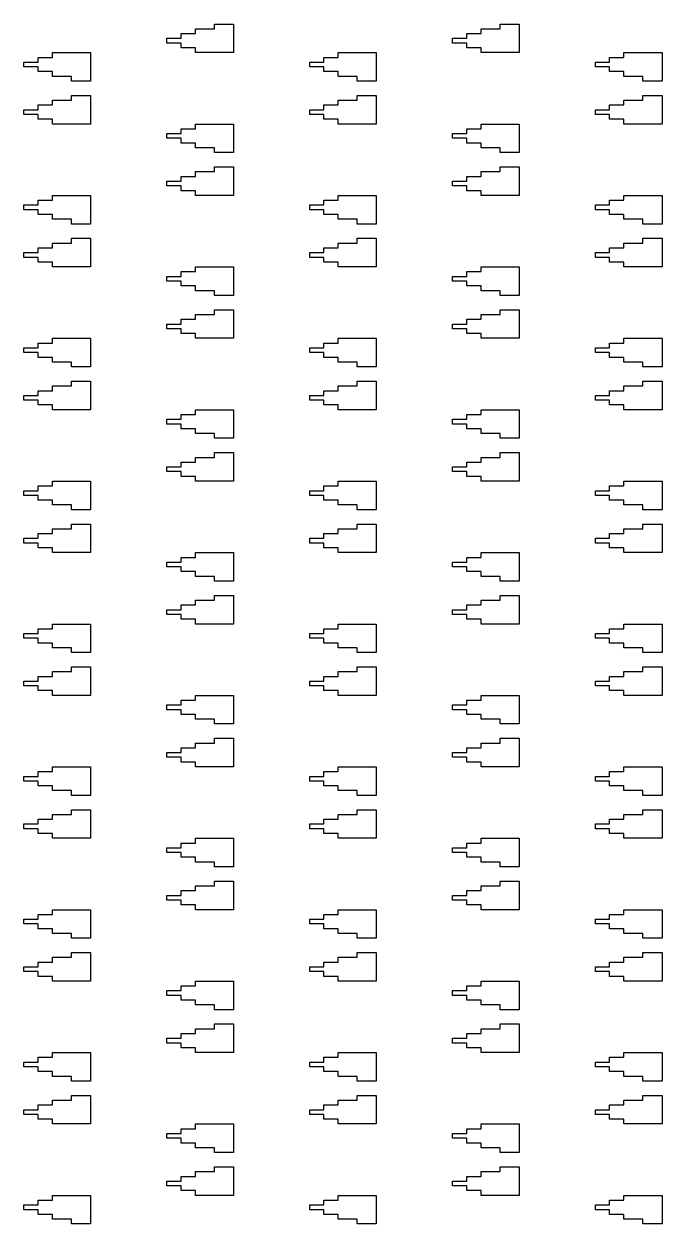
# Model space of a CAD drawing. Extents: x -38350 to 38650, y -35000 to 36000.
# Drawn here: x 1000 to 1134, y 35495 to 35747 of the extents above; entities that cross this region are included whole.
import ezdxf

# ---------------------------------------------------------------- set-up
doc = ezdxf.new("R2010")
doc.units = 0
doc.header["$MEASUREMENT"] = 0

msp = doc.modelspace()

# ---------------------------------------------------------------- linework, layer by layer
for p, q in [((1040, 35746), (1040, 35747)), ((1040, 35747), (1044, 35747)), ((1044, 35747), (1044, 35741)), ((1100, 35746), (1100, 35747)), ((1100, 35747), (1104, 35747)), ((1104, 35747), (1104, 35741)), ((1030, 35743), (1030, 35744)), ((1030, 35744), (1033, 35744)), ((1033, 35744), (1033, 35745)), ((1033, 35745), (1036, 35745)), ((1036, 35745), (1036, 35746)), ((1036, 35746), (1040, 35746)), ((1090, 35743), (1090, 35744)), ((1090, 35744), (1093, 35744)), ((1093, 35744), (1093, 35745)), ((1093, 35745), (1096, 35745)), ((1096, 35745), (1096, 35746)), ((1096, 35746), (1100, 35746)), ((1033, 35743), (1030, 35743)), ((1033, 35742), (1033, 35743)), ((1036, 35742), (1033, 35742)), ((1036, 35741), (1036, 35742)), ((1093, 35743), (1090, 35743)), ((1093, 35742), (1093, 35743)), ((1096, 35742), (1093, 35742)), ((1096, 35741), (1096, 35742)), ((1000, 35738), (1000, 35739)), ((1000, 35739), (1003, 35739)), ((1003, 35739), (1003, 35740)), ((1003, 35740), (1006, 35740)), ((1006, 35740), (1006, 35741)), ((1006, 35741), (1014, 35741)), ((1014, 35741), (1014, 35735)), ((1044, 35741), (1036, 35741)), ((1060, 35738), (1060, 35739)), ((1060, 35739), (1063, 35739)), ((1063, 35739), (1063, 35740)), ((1063, 35740), (1066, 35740)), ((1066, 35740), (1066, 35741)), ((1066, 35741), (1074, 35741)), ((1074, 35741), (1074, 35735)), ((1104, 35741), (1096, 35741)), ((1120, 35738), (1120, 35739)), ((1120, 35739), (1123, 35739)), ((1123, 35739), (1123, 35740)), ((1123, 35740), (1126, 35740)), ((1126, 35740), (1126, 35741)), ((1126, 35741), (1134, 35741)), ((1134, 35741), (1134, 35735)), ((1003, 35738), (1000, 35738)), ((1003, 35737), (1003, 35738)), ((1006, 35737), (1003, 35737)), ((1006, 35736), (1006, 35737)), ((1063, 35738), (1060, 35738)), ((1063, 35737), (1063, 35738)), ((1066, 35737), (1063, 35737)), ((1066, 35736), (1066, 35737)), ((1123, 35738), (1120, 35738)), ((1123, 35737), (1123, 35738)), ((1126, 35737), (1123, 35737)), ((1126, 35736), (1126, 35737)), ((1010, 35736), (1006, 35736)), ((1010, 35735), (1010, 35736)), ((1014, 35735), (1010, 35735)), ((1070, 35736), (1066, 35736)), ((1070, 35735), (1070, 35736)), ((1074, 35735), (1070, 35735)), ((1130, 35736), (1126, 35736)), ((1130, 35735), (1130, 35736)), ((1134, 35735), (1130, 35735)), ((1010, 35731), (1010, 35732)), ((1010, 35732), (1014, 35732)), ((1014, 35732), (1014, 35726)), ((1070, 35731), (1070, 35732)), ((1070, 35732), (1074, 35732)), ((1074, 35732), (1074, 35726)), ((1130, 35731), (1130, 35732)), ((1130, 35732), (1134, 35732)), ((1134, 35732), (1134, 35726)), ((1000, 35728), (1000, 35729)), ((1000, 35729), (1003, 35729)), ((1003, 35729), (1003, 35730)), ((1003, 35730), (1006, 35730)), ((1006, 35730), (1006, 35731)), ((1006, 35731), (1010, 35731)), ((1060, 35728), (1060, 35729)), ((1060, 35729), (1063, 35729)), ((1063, 35729), (1063, 35730)), ((1063, 35730), (1066, 35730)), ((1066, 35730), (1066, 35731)), ((1066, 35731), (1070, 35731)), ((1120, 35728), (1120, 35729)), ((1120, 35729), (1123, 35729)), ((1123, 35729), (1123, 35730)), ((1123, 35730), (1126, 35730)), ((1126, 35730), (1126, 35731)), ((1126, 35731), (1130, 35731)), ((1003, 35728), (1000, 35728)), ((1003, 35727), (1003, 35728)), ((1006, 35727), (1003, 35727)), ((1006, 35726), (1006, 35727)), ((1063, 35728), (1060, 35728)), ((1063, 35727), (1063, 35728)), ((1066, 35727), (1063, 35727)), ((1066, 35726), (1066, 35727)), ((1123, 35728), (1120, 35728)), ((1123, 35727), (1123, 35728)), ((1126, 35727), (1123, 35727)), ((1126, 35726), (1126, 35727)), ((1014, 35726), (1006, 35726)), ((1030, 35723), (1030, 35724)), ((1030, 35724), (1033, 35724)), ((1033, 35724), (1033, 35725)), ((1033, 35725), (1036, 35725)), ((1036, 35725), (1036, 35726)), ((1036, 35726), (1044, 35726)), ((1044, 35726), (1044, 35720)), ((1074, 35726), (1066, 35726)), ((1090, 35723), (1090, 35724)), ((1090, 35724), (1093, 35724)), ((1093, 35724), (1093, 35725)), ((1093, 35725), (1096, 35725)), ((1096, 35725), (1096, 35726)), ((1096, 35726), (1104, 35726)), ((1104, 35726), (1104, 35720)), ((1134, 35726), (1126, 35726)), ((1033, 35723), (1030, 35723)), ((1033, 35722), (1033, 35723)), ((1036, 35722), (1033, 35722)), ((1036, 35721), (1036, 35722)), ((1040, 35721), (1036, 35721)), ((1040, 35720), (1040, 35721)), ((1093, 35723), (1090, 35723)), ((1093, 35722), (1093, 35723)), ((1096, 35722), (1093, 35722)), ((1096, 35721), (1096, 35722)), ((1100, 35721), (1096, 35721)), ((1100, 35720), (1100, 35721)), ((1044, 35720), (1040, 35720)), ((1104, 35720), (1100, 35720)), ((1036, 35715), (1036, 35716)), ((1036, 35716), (1040, 35716)), ((1040, 35716), (1040, 35717)), ((1040, 35717), (1044, 35717)), ((1044, 35717), (1044, 35711)), ((1096, 35715), (1096, 35716)), ((1096, 35716), (1100, 35716)), ((1100, 35716), (1100, 35717)), ((1100, 35717), (1104, 35717)), ((1104, 35717), (1104, 35711)), ((1030, 35713), (1030, 35714)), ((1030, 35714), (1033, 35714)), ((1033, 35714), (1033, 35715)), ((1033, 35715), (1036, 35715)), ((1090, 35713), (1090, 35714)), ((1090, 35714), (1093, 35714)), ((1093, 35714), (1093, 35715)), ((1093, 35715), (1096, 35715)), ((1006, 35710), (1006, 35711)), ((1006, 35711), (1014, 35711)), ((1014, 35711), (1014, 35705)), ((1033, 35713), (1030, 35713)), ((1033, 35712), (1033, 35713)), ((1036, 35712), (1033, 35712)), ((1036, 35711), (1036, 35712)), ((1044, 35711), (1036, 35711)), ((1066, 35710), (1066, 35711)), ((1066, 35711), (1074, 35711)), ((1074, 35711), (1074, 35705)), ((1093, 35713), (1090, 35713)), ((1093, 35712), (1093, 35713)), ((1096, 35712), (1093, 35712)), ((1096, 35711), (1096, 35712)), ((1104, 35711), (1096, 35711)), ((1126, 35710), (1126, 35711)), ((1126, 35711), (1134, 35711)), ((1134, 35711), (1134, 35705)), ((1000, 35708), (1000, 35709)), ((1000, 35709), (1003, 35709)), ((1003, 35709), (1003, 35710)), ((1003, 35710), (1006, 35710)), ((1060, 35708), (1060, 35709)), ((1060, 35709), (1063, 35709)), ((1063, 35709), (1063, 35710)), ((1063, 35710), (1066, 35710)), ((1120, 35708), (1120, 35709)), ((1120, 35709), (1123, 35709)), ((1123, 35709), (1123, 35710)), ((1123, 35710), (1126, 35710)), ((1003, 35708), (1000, 35708)), ((1003, 35707), (1003, 35708)), ((1006, 35707), (1003, 35707)), ((1006, 35706), (1006, 35707)), ((1010, 35706), (1006, 35706)), ((1010, 35705), (1010, 35706)), ((1063, 35708), (1060, 35708)), ((1063, 35707), (1063, 35708)), ((1066, 35707), (1063, 35707)), ((1066, 35706), (1066, 35707)), ((1070, 35706), (1066, 35706)), ((1070, 35705), (1070, 35706)), ((1123, 35708), (1120, 35708)), ((1123, 35707), (1123, 35708)), ((1126, 35707), (1123, 35707)), ((1126, 35706), (1126, 35707)), ((1130, 35706), (1126, 35706)), ((1130, 35705), (1130, 35706)), ((1014, 35705), (1010, 35705)), ((1074, 35705), (1070, 35705)), ((1134, 35705), (1130, 35705)), ((1006, 35700), (1006, 35701)), ((1006, 35701), (1010, 35701)), ((1010, 35701), (1010, 35702)), ((1010, 35702), (1014, 35702)), ((1014, 35702), (1014, 35696)), ((1066, 35700), (1066, 35701)), ((1066, 35701), (1070, 35701)), ((1070, 35701), (1070, 35702)), ((1070, 35702), (1074, 35702)), ((1074, 35702), (1074, 35696)), ((1126, 35700), (1126, 35701)), ((1126, 35701), (1130, 35701)), ((1130, 35701), (1130, 35702)), ((1130, 35702), (1134, 35702)), ((1134, 35702), (1134, 35696)), ((1000, 35698), (1000, 35699)), ((1000, 35699), (1003, 35699)), ((1003, 35699), (1003, 35700)), ((1003, 35700), (1006, 35700)), ((1060, 35698), (1060, 35699)), ((1060, 35699), (1063, 35699)), ((1063, 35699), (1063, 35700)), ((1063, 35700), (1066, 35700)), ((1120, 35698), (1120, 35699)), ((1120, 35699), (1123, 35699)), ((1123, 35699), (1123, 35700)), ((1123, 35700), (1126, 35700)), ((1003, 35698), (1000, 35698)), ((1003, 35697), (1003, 35698)), ((1006, 35697), (1003, 35697)), ((1006, 35696), (1006, 35697)), ((1014, 35696), (1006, 35696)), ((1036, 35695), (1036, 35696)), ((1036, 35696), (1044, 35696)), ((1044, 35696), (1044, 35690)), ((1063, 35698), (1060, 35698)), ((1063, 35697), (1063, 35698)), ((1066, 35697), (1063, 35697)), ((1066, 35696), (1066, 35697)), ((1074, 35696), (1066, 35696)), ((1096, 35695), (1096, 35696)), ((1096, 35696), (1104, 35696)), ((1104, 35696), (1104, 35690)), ((1123, 35698), (1120, 35698)), ((1123, 35697), (1123, 35698)), ((1126, 35697), (1123, 35697)), ((1126, 35696), (1126, 35697)), ((1134, 35696), (1126, 35696)), ((1030, 35693), (1030, 35694)), ((1030, 35694), (1033, 35694)), ((1033, 35694), (1033, 35695)), ((1033, 35695), (1036, 35695)), ((1090, 35693), (1090, 35694)), ((1090, 35694), (1093, 35694)), ((1093, 35694), (1093, 35695)), ((1093, 35695), (1096, 35695)), ((1033, 35693), (1030, 35693)), ((1033, 35692), (1033, 35693)), ((1036, 35692), (1033, 35692)), ((1036, 35691), (1036, 35692)), ((1040, 35691), (1036, 35691)), ((1040, 35690), (1040, 35691)), ((1093, 35693), (1090, 35693)), ((1093, 35692), (1093, 35693)), ((1096, 35692), (1093, 35692)), ((1096, 35691), (1096, 35692)), ((1100, 35691), (1096, 35691)), ((1100, 35690), (1100, 35691)), ((1044, 35690), (1040, 35690)), ((1104, 35690), (1100, 35690)), ((1036, 35685), (1036, 35686)), ((1036, 35686), (1040, 35686)), ((1040, 35686), (1040, 35687)), ((1040, 35687), (1044, 35687)), ((1044, 35687), (1044, 35681)), ((1096, 35685), (1096, 35686)), ((1096, 35686), (1100, 35686)), ((1100, 35686), (1100, 35687)), ((1100, 35687), (1104, 35687)), ((1104, 35687), (1104, 35681)), ((1030, 35683), (1030, 35684)), ((1030, 35684), (1033, 35684)), ((1033, 35684), (1033, 35685)), ((1033, 35685), (1036, 35685)), ((1090, 35683), (1090, 35684)), ((1090, 35684), (1093, 35684)), ((1093, 35684), (1093, 35685)), ((1093, 35685), (1096, 35685)), ((1006, 35680), (1006, 35681)), ((1006, 35681), (1014, 35681)), ((1014, 35681), (1014, 35675)), ((1033, 35683), (1030, 35683)), ((1033, 35682), (1033, 35683)), ((1036, 35682), (1033, 35682)), ((1036, 35681), (1036, 35682)), ((1044, 35681), (1036, 35681)), ((1066, 35680), (1066, 35681)), ((1066, 35681), (1074, 35681)), ((1074, 35681), (1074, 35675)), ((1093, 35683), (1090, 35683)), ((1093, 35682), (1093, 35683)), ((1096, 35682), (1093, 35682)), ((1096, 35681), (1096, 35682)), ((1104, 35681), (1096, 35681)), ((1126, 35680), (1126, 35681)), ((1126, 35681), (1134, 35681)), ((1134, 35681), (1134, 35675)), ((1000, 35678), (1000, 35679)), ((1000, 35679), (1003, 35679)), ((1003, 35679), (1003, 35680)), ((1003, 35680), (1006, 35680)), ((1060, 35678), (1060, 35679)), ((1060, 35679), (1063, 35679)), ((1063, 35679), (1063, 35680)), ((1063, 35680), (1066, 35680)), ((1120, 35678), (1120, 35679)), ((1120, 35679), (1123, 35679)), ((1123, 35679), (1123, 35680)), ((1123, 35680), (1126, 35680)), ((1003, 35678), (1000, 35678)), ((1003, 35677), (1003, 35678)), ((1006, 35677), (1003, 35677)), ((1006, 35676), (1006, 35677)), ((1010, 35676), (1006, 35676)), ((1010, 35675), (1010, 35676)), ((1063, 35678), (1060, 35678)), ((1063, 35677), (1063, 35678)), ((1066, 35677), (1063, 35677)), ((1066, 35676), (1066, 35677)), ((1070, 35676), (1066, 35676)), ((1070, 35675), (1070, 35676)), ((1123, 35678), (1120, 35678)), ((1123, 35677), (1123, 35678)), ((1126, 35677), (1123, 35677)), ((1126, 35676), (1126, 35677)), ((1130, 35676), (1126, 35676)), ((1130, 35675), (1130, 35676)), ((1014, 35675), (1010, 35675)), ((1074, 35675), (1070, 35675)), ((1134, 35675), (1130, 35675)), ((1006, 35670), (1006, 35671)), ((1006, 35671), (1010, 35671)), ((1010, 35671), (1010, 35672)), ((1010, 35672), (1014, 35672)), ((1014, 35672), (1014, 35666)), ((1066, 35670), (1066, 35671)), ((1066, 35671), (1070, 35671)), ((1070, 35671), (1070, 35672)), ((1070, 35672), (1074, 35672)), ((1074, 35672), (1074, 35666)), ((1126, 35670), (1126, 35671)), ((1126, 35671), (1130, 35671)), ((1130, 35671), (1130, 35672)), ((1130, 35672), (1134, 35672)), ((1134, 35672), (1134, 35666)), ((1000, 35668), (1000, 35669)), ((1000, 35669), (1003, 35669)), ((1003, 35669), (1003, 35670)), ((1003, 35670), (1006, 35670)), ((1060, 35668), (1060, 35669)), ((1060, 35669), (1063, 35669)), ((1063, 35669), (1063, 35670)), ((1063, 35670), (1066, 35670)), ((1120, 35668), (1120, 35669)), ((1120, 35669), (1123, 35669)), ((1123, 35669), (1123, 35670)), ((1123, 35670), (1126, 35670)), ((1003, 35668), (1000, 35668)), ((1003, 35667), (1003, 35668)), ((1006, 35667), (1003, 35667)), ((1006, 35666), (1006, 35667)), ((1014, 35666), (1006, 35666)), ((1036, 35665), (1036, 35666)), ((1036, 35666), (1044, 35666)), ((1044, 35666), (1044, 35660)), ((1063, 35668), (1060, 35668)), ((1063, 35667), (1063, 35668)), ((1066, 35667), (1063, 35667)), ((1066, 35666), (1066, 35667)), ((1074, 35666), (1066, 35666)), ((1096, 35665), (1096, 35666)), ((1096, 35666), (1104, 35666)), ((1104, 35666), (1104, 35660)), ((1123, 35668), (1120, 35668)), ((1123, 35667), (1123, 35668)), ((1126, 35667), (1123, 35667)), ((1126, 35666), (1126, 35667)), ((1134, 35666), (1126, 35666)), ((1030, 35663), (1030, 35664)), ((1030, 35664), (1033, 35664)), ((1033, 35664), (1033, 35665)), ((1033, 35665), (1036, 35665)), ((1090, 35663), (1090, 35664)), ((1090, 35664), (1093, 35664)), ((1093, 35664), (1093, 35665)), ((1093, 35665), (1096, 35665)), ((1033, 35663), (1030, 35663)), ((1033, 35662), (1033, 35663)), ((1036, 35662), (1033, 35662)), ((1036, 35661), (1036, 35662)), ((1040, 35661), (1036, 35661)), ((1040, 35660), (1040, 35661)), ((1093, 35663), (1090, 35663)), ((1093, 35662), (1093, 35663)), ((1096, 35662), (1093, 35662)), ((1096, 35661), (1096, 35662)), ((1100, 35661), (1096, 35661)), ((1100, 35660), (1100, 35661)), ((1044, 35660), (1040, 35660)), ((1104, 35660), (1100, 35660)), ((1036, 35655), (1036, 35656)), ((1036, 35656), (1040, 35656)), ((1040, 35656), (1040, 35657)), ((1040, 35657), (1044, 35657)), ((1044, 35657), (1044, 35651)), ((1096, 35655), (1096, 35656)), ((1096, 35656), (1100, 35656)), ((1100, 35656), (1100, 35657)), ((1100, 35657), (1104, 35657)), ((1104, 35657), (1104, 35651)), ((1030, 35653), (1030, 35654)), ((1030, 35654), (1033, 35654)), ((1033, 35653), (1030, 35653)), ((1033, 35654), (1033, 35655)), ((1033, 35655), (1036, 35655)), ((1033, 35652), (1033, 35653)), ((1090, 35653), (1090, 35654)), ((1090, 35654), (1093, 35654)), ((1093, 35653), (1090, 35653)), ((1093, 35654), (1093, 35655)), ((1093, 35655), (1096, 35655)), ((1093, 35652), (1093, 35653)), ((1006, 35650), (1006, 35651)), ((1006, 35651), (1014, 35651)), ((1014, 35651), (1014, 35645)), ((1036, 35652), (1033, 35652)), ((1036, 35651), (1036, 35652)), ((1044, 35651), (1036, 35651)), ((1066, 35650), (1066, 35651)), ((1066, 35651), (1074, 35651)), ((1074, 35651), (1074, 35645)), ((1096, 35652), (1093, 35652)), ((1096, 35651), (1096, 35652)), ((1104, 35651), (1096, 35651)), ((1126, 35650), (1126, 35651)), ((1126, 35651), (1134, 35651)), ((1134, 35651), (1134, 35645)), ((1000, 35648), (1000, 35649)), ((1000, 35649), (1003, 35649)), ((1003, 35648), (1000, 35648)), ((1003, 35649), (1003, 35650)), ((1003, 35650), (1006, 35650)), ((1003, 35647), (1003, 35648)), ((1060, 35648), (1060, 35649)), ((1060, 35649), (1063, 35649)), ((1063, 35648), (1060, 35648)), ((1063, 35649), (1063, 35650)), ((1063, 35650), (1066, 35650)), ((1063, 35647), (1063, 35648)), ((1120, 35648), (1120, 35649)), ((1120, 35649), (1123, 35649)), ((1123, 35648), (1120, 35648)), ((1123, 35649), (1123, 35650)), ((1123, 35650), (1126, 35650)), ((1123, 35647), (1123, 35648)), ((1006, 35647), (1003, 35647)), ((1006, 35646), (1006, 35647)), ((1010, 35646), (1006, 35646)), ((1010, 35645), (1010, 35646)), ((1066, 35647), (1063, 35647)), ((1066, 35646), (1066, 35647)), ((1070, 35646), (1066, 35646)), ((1070, 35645), (1070, 35646)), ((1126, 35647), (1123, 35647)), ((1126, 35646), (1126, 35647)), ((1130, 35646), (1126, 35646)), ((1130, 35645), (1130, 35646)), ((1014, 35645), (1010, 35645)), ((1074, 35645), (1070, 35645)), ((1134, 35645), (1130, 35645)), ((1006, 35640), (1006, 35641)), ((1006, 35641), (1010, 35641)), ((1010, 35641), (1010, 35642)), ((1010, 35642), (1014, 35642)), ((1014, 35642), (1014, 35636)), ((1066, 35640), (1066, 35641)), ((1066, 35641), (1070, 35641)), ((1070, 35641), (1070, 35642)), ((1070, 35642), (1074, 35642)), ((1074, 35642), (1074, 35636)), ((1126, 35640), (1126, 35641)), ((1126, 35641), (1130, 35641)), ((1130, 35641), (1130, 35642)), ((1130, 35642), (1134, 35642)), ((1134, 35642), (1134, 35636)), ((1000, 35638), (1000, 35639)), ((1000, 35639), (1003, 35639)), ((1003, 35638), (1000, 35638)), ((1003, 35639), (1003, 35640)), ((1003, 35640), (1006, 35640)), ((1003, 35637), (1003, 35638)), ((1060, 35638), (1060, 35639)), ((1060, 35639), (1063, 35639)), ((1063, 35638), (1060, 35638)), ((1063, 35639), (1063, 35640)), ((1063, 35640), (1066, 35640)), ((1063, 35637), (1063, 35638)), ((1120, 35638), (1120, 35639)), ((1120, 35639), (1123, 35639)), ((1123, 35638), (1120, 35638)), ((1123, 35639), (1123, 35640)), ((1123, 35640), (1126, 35640)), ((1123, 35637), (1123, 35638)), ((1006, 35637), (1003, 35637)), ((1006, 35636), (1006, 35637)), ((1014, 35636), (1006, 35636)), ((1036, 35635), (1036, 35636)), ((1036, 35636), (1044, 35636)), ((1044, 35636), (1044, 35630)), ((1066, 35637), (1063, 35637)), ((1066, 35636), (1066, 35637)), ((1074, 35636), (1066, 35636)), ((1096, 35635), (1096, 35636)), ((1096, 35636), (1104, 35636)), ((1104, 35636), (1104, 35630)), ((1126, 35637), (1123, 35637)), ((1126, 35636), (1126, 35637)), ((1134, 35636), (1126, 35636)), ((1030, 35633), (1030, 35634)), ((1030, 35634), (1033, 35634)), ((1033, 35633), (1030, 35633)), ((1033, 35634), (1033, 35635)), ((1033, 35635), (1036, 35635)), ((1033, 35632), (1033, 35633)), ((1090, 35633), (1090, 35634)), ((1090, 35634), (1093, 35634)), ((1093, 35633), (1090, 35633)), ((1093, 35634), (1093, 35635)), ((1093, 35635), (1096, 35635)), ((1093, 35632), (1093, 35633)), ((1036, 35632), (1033, 35632)), ((1036, 35631), (1036, 35632)), ((1040, 35631), (1036, 35631)), ((1040, 35630), (1040, 35631)), ((1096, 35632), (1093, 35632)), ((1096, 35631), (1096, 35632)), ((1100, 35631), (1096, 35631)), ((1100, 35630), (1100, 35631)), ((1044, 35630), (1040, 35630)), ((1104, 35630), (1100, 35630)), ((1036, 35625), (1036, 35626)), ((1036, 35626), (1040, 35626)), ((1040, 35626), (1040, 35627)), ((1040, 35627), (1044, 35627)), ((1044, 35627), (1044, 35621)), ((1096, 35625), (1096, 35626)), ((1096, 35626), (1100, 35626)), ((1100, 35626), (1100, 35627)), ((1100, 35627), (1104, 35627)), ((1104, 35627), (1104, 35621)), ((1030, 35623), (1030, 35624)), ((1030, 35624), (1033, 35624)), ((1033, 35623), (1030, 35623)), ((1033, 35624), (1033, 35625)), ((1033, 35625), (1036, 35625)), ((1033, 35622), (1033, 35623)), ((1090, 35623), (1090, 35624)), ((1090, 35624), (1093, 35624)), ((1093, 35623), (1090, 35623)), ((1093, 35624), (1093, 35625)), ((1093, 35625), (1096, 35625)), ((1093, 35622), (1093, 35623)), ((1006, 35620), (1006, 35621)), ((1006, 35621), (1014, 35621)), ((1014, 35621), (1014, 35615)), ((1036, 35622), (1033, 35622)), ((1036, 35621), (1036, 35622)), ((1044, 35621), (1036, 35621)), ((1066, 35620), (1066, 35621)), ((1066, 35621), (1074, 35621)), ((1074, 35621), (1074, 35615)), ((1096, 35622), (1093, 35622)), ((1096, 35621), (1096, 35622)), ((1104, 35621), (1096, 35621)), ((1126, 35620), (1126, 35621)), ((1126, 35621), (1134, 35621)), ((1134, 35621), (1134, 35615)), ((1000, 35618), (1000, 35619)), ((1000, 35619), (1003, 35619)), ((1003, 35618), (1000, 35618)), ((1003, 35619), (1003, 35620)), ((1003, 35620), (1006, 35620)), ((1003, 35617), (1003, 35618)), ((1060, 35618), (1060, 35619)), ((1060, 35619), (1063, 35619)), ((1063, 35618), (1060, 35618)), ((1063, 35619), (1063, 35620)), ((1063, 35620), (1066, 35620)), ((1063, 35617), (1063, 35618)), ((1120, 35618), (1120, 35619)), ((1120, 35619), (1123, 35619)), ((1123, 35618), (1120, 35618)), ((1123, 35619), (1123, 35620)), ((1123, 35620), (1126, 35620)), ((1123, 35617), (1123, 35618)), ((1006, 35617), (1003, 35617)), ((1006, 35616), (1006, 35617)), ((1010, 35616), (1006, 35616)), ((1010, 35615), (1010, 35616)), ((1066, 35617), (1063, 35617)), ((1066, 35616), (1066, 35617)), ((1070, 35616), (1066, 35616)), ((1070, 35615), (1070, 35616)), ((1126, 35617), (1123, 35617)), ((1126, 35616), (1126, 35617)), ((1130, 35616), (1126, 35616)), ((1130, 35615), (1130, 35616)), ((1014, 35615), (1010, 35615)), ((1074, 35615), (1070, 35615)), ((1134, 35615), (1130, 35615)), ((1006, 35610), (1006, 35611)), ((1006, 35611), (1010, 35611)), ((1010, 35611), (1010, 35612)), ((1010, 35612), (1014, 35612)), ((1014, 35612), (1014, 35606)), ((1066, 35610), (1066, 35611)), ((1066, 35611), (1070, 35611)), ((1070, 35611), (1070, 35612)), ((1070, 35612), (1074, 35612)), ((1074, 35612), (1074, 35606)), ((1126, 35610), (1126, 35611)), ((1126, 35611), (1130, 35611)), ((1130, 35611), (1130, 35612)), ((1130, 35612), (1134, 35612)), ((1134, 35612), (1134, 35606)), ((1000, 35608), (1000, 35609)), ((1000, 35609), (1003, 35609)), ((1003, 35608), (1000, 35608)), ((1003, 35609), (1003, 35610)), ((1003, 35610), (1006, 35610)), ((1003, 35607), (1003, 35608)), ((1060, 35608), (1060, 35609)), ((1060, 35609), (1063, 35609)), ((1063, 35608), (1060, 35608)), ((1063, 35609), (1063, 35610)), ((1063, 35610), (1066, 35610)), ((1063, 35607), (1063, 35608)), ((1120, 35608), (1120, 35609)), ((1120, 35609), (1123, 35609)), ((1123, 35608), (1120, 35608)), ((1123, 35609), (1123, 35610)), ((1123, 35610), (1126, 35610)), ((1123, 35607), (1123, 35608)), ((1006, 35607), (1003, 35607)), ((1006, 35606), (1006, 35607)), ((1014, 35606), (1006, 35606)), ((1036, 35605), (1036, 35606)), ((1036, 35606), (1044, 35606)), ((1044, 35606), (1044, 35600)), ((1066, 35607), (1063, 35607)), ((1066, 35606), (1066, 35607)), ((1074, 35606), (1066, 35606)), ((1096, 35605), (1096, 35606)), ((1096, 35606), (1104, 35606)), ((1104, 35606), (1104, 35600)), ((1126, 35607), (1123, 35607)), ((1126, 35606), (1126, 35607)), ((1134, 35606), (1126, 35606)), ((1030, 35603), (1030, 35604)), ((1030, 35604), (1033, 35604)), ((1033, 35603), (1030, 35603)), ((1033, 35604), (1033, 35605)), ((1033, 35605), (1036, 35605)), ((1033, 35602), (1033, 35603)), ((1090, 35603), (1090, 35604)), ((1090, 35604), (1093, 35604)), ((1093, 35603), (1090, 35603)), ((1093, 35604), (1093, 35605)), ((1093, 35605), (1096, 35605)), ((1093, 35602), (1093, 35603)), ((1036, 35602), (1033, 35602)), ((1036, 35601), (1036, 35602)), ((1040, 35601), (1036, 35601)), ((1040, 35600), (1040, 35601)), ((1096, 35602), (1093, 35602)), ((1096, 35601), (1096, 35602)), ((1100, 35601), (1096, 35601)), ((1100, 35600), (1100, 35601)), ((1044, 35600), (1040, 35600)), ((1104, 35600), (1100, 35600)), ((1033, 35594), (1033, 35595)), ((1033, 35595), (1036, 35595)), ((1036, 35595), (1036, 35596)), ((1036, 35596), (1040, 35596)), ((1040, 35596), (1040, 35597)), ((1040, 35597), (1044, 35597)), ((1044, 35597), (1044, 35591)), ((1093, 35594), (1093, 35595)), ((1093, 35595), (1096, 35595)), ((1096, 35595), (1096, 35596)), ((1096, 35596), (1100, 35596)), ((1100, 35596), (1100, 35597)), ((1100, 35597), (1104, 35597)), ((1104, 35597), (1104, 35591)), ((1030, 35593), (1030, 35594)), ((1030, 35594), (1033, 35594)), ((1033, 35593), (1030, 35593)), ((1033, 35592), (1033, 35593)), ((1090, 35593), (1090, 35594)), ((1090, 35594), (1093, 35594)), ((1093, 35593), (1090, 35593)), ((1093, 35592), (1093, 35593)), ((1003, 35589), (1003, 35590)), ((1003, 35590), (1006, 35590)), ((1006, 35590), (1006, 35591)), ((1006, 35591), (1014, 35591)), ((1014, 35591), (1014, 35585)), ((1036, 35592), (1033, 35592)), ((1036, 35591), (1036, 35592)), ((1044, 35591), (1036, 35591)), ((1063, 35589), (1063, 35590)), ((1063, 35590), (1066, 35590)), ((1066, 35590), (1066, 35591)), ((1066, 35591), (1074, 35591)), ((1074, 35591), (1074, 35585)), ((1096, 35592), (1093, 35592)), ((1096, 35591), (1096, 35592)), ((1104, 35591), (1096, 35591)), ((1123, 35589), (1123, 35590)), ((1123, 35590), (1126, 35590)), ((1126, 35590), (1126, 35591)), ((1126, 35591), (1134, 35591)), ((1134, 35591), (1134, 35585)), ((1000, 35588), (1000, 35589)), ((1000, 35589), (1003, 35589)), ((1003, 35588), (1000, 35588)), ((1003, 35587), (1003, 35588)), ((1060, 35588), (1060, 35589)), ((1060, 35589), (1063, 35589)), ((1063, 35588), (1060, 35588)), ((1063, 35587), (1063, 35588)), ((1120, 35588), (1120, 35589)), ((1120, 35589), (1123, 35589)), ((1123, 35588), (1120, 35588)), ((1123, 35587), (1123, 35588)), ((1006, 35587), (1003, 35587)), ((1006, 35586), (1006, 35587)), ((1010, 35586), (1006, 35586)), ((1010, 35585), (1010, 35586)), ((1014, 35585), (1010, 35585)), ((1066, 35587), (1063, 35587)), ((1066, 35586), (1066, 35587)), ((1070, 35586), (1066, 35586)), ((1070, 35585), (1070, 35586)), ((1074, 35585), (1070, 35585)), ((1126, 35587), (1123, 35587)), ((1126, 35586), (1126, 35587)), ((1130, 35586), (1126, 35586)), ((1130, 35585), (1130, 35586)), ((1134, 35585), (1130, 35585)), ((1003, 35579), (1003, 35580)), ((1003, 35580), (1006, 35580)), ((1006, 35580), (1006, 35581)), ((1006, 35581), (1010, 35581)), ((1010, 35581), (1010, 35582)), ((1010, 35582), (1014, 35582)), ((1014, 35582), (1014, 35576)), ((1063, 35579), (1063, 35580)), ((1063, 35580), (1066, 35580)), ((1066, 35580), (1066, 35581)), ((1066, 35581), (1070, 35581)), ((1070, 35581), (1070, 35582)), ((1070, 35582), (1074, 35582)), ((1074, 35582), (1074, 35576)), ((1123, 35579), (1123, 35580)), ((1123, 35580), (1126, 35580)), ((1126, 35580), (1126, 35581)), ((1126, 35581), (1130, 35581)), ((1130, 35581), (1130, 35582)), ((1130, 35582), (1134, 35582)), ((1134, 35582), (1134, 35576)), ((1000, 35578), (1000, 35579)), ((1000, 35579), (1003, 35579)), ((1003, 35578), (1000, 35578)), ((1003, 35577), (1003, 35578)), ((1060, 35578), (1060, 35579)), ((1060, 35579), (1063, 35579)), ((1063, 35578), (1060, 35578)), ((1063, 35577), (1063, 35578)), ((1120, 35578), (1120, 35579)), ((1120, 35579), (1123, 35579)), ((1123, 35578), (1120, 35578)), ((1123, 35577), (1123, 35578)), ((1006, 35577), (1003, 35577)), ((1006, 35576), (1006, 35577)), ((1014, 35576), (1006, 35576)), ((1033, 35574), (1033, 35575)), ((1033, 35575), (1036, 35575)), ((1036, 35575), (1036, 35576)), ((1036, 35576), (1044, 35576)), ((1044, 35576), (1044, 35570)), ((1066, 35577), (1063, 35577)), ((1066, 35576), (1066, 35577)), ((1074, 35576), (1066, 35576)), ((1093, 35574), (1093, 35575)), ((1093, 35575), (1096, 35575)), ((1096, 35575), (1096, 35576)), ((1096, 35576), (1104, 35576)), ((1104, 35576), (1104, 35570)), ((1126, 35577), (1123, 35577)), ((1126, 35576), (1126, 35577)), ((1134, 35576), (1126, 35576)), ((1030, 35573), (1030, 35574)), ((1030, 35574), (1033, 35574)), ((1033, 35573), (1030, 35573)), ((1033, 35572), (1033, 35573)), ((1090, 35573), (1090, 35574)), ((1090, 35574), (1093, 35574)), ((1093, 35573), (1090, 35573)), ((1093, 35572), (1093, 35573)), ((1036, 35572), (1033, 35572)), ((1036, 35571), (1036, 35572)), ((1040, 35571), (1036, 35571)), ((1040, 35570), (1040, 35571)), ((1044, 35570), (1040, 35570)), ((1096, 35572), (1093, 35572)), ((1096, 35571), (1096, 35572)), ((1100, 35571), (1096, 35571)), ((1100, 35570), (1100, 35571)), ((1104, 35570), (1100, 35570)), ((1033, 35564), (1033, 35565)), ((1033, 35565), (1036, 35565)), ((1036, 35565), (1036, 35566)), ((1036, 35566), (1040, 35566)), ((1040, 35566), (1040, 35567)), ((1040, 35567), (1044, 35567)), ((1044, 35567), (1044, 35561)), ((1093, 35564), (1093, 35565)), ((1093, 35565), (1096, 35565)), ((1096, 35565), (1096, 35566)), ((1096, 35566), (1100, 35566)), ((1100, 35566), (1100, 35567)), ((1100, 35567), (1104, 35567)), ((1104, 35567), (1104, 35561)), ((1030, 35563), (1030, 35564)), ((1030, 35564), (1033, 35564)), ((1033, 35563), (1030, 35563)), ((1033, 35562), (1033, 35563)), ((1090, 35563), (1090, 35564)), ((1090, 35564), (1093, 35564)), ((1093, 35563), (1090, 35563)), ((1093, 35562), (1093, 35563)), ((1003, 35559), (1003, 35560)), ((1003, 35560), (1006, 35560)), ((1006, 35560), (1006, 35561)), ((1006, 35561), (1014, 35561)), ((1014, 35561), (1014, 35555)), ((1036, 35562), (1033, 35562)), ((1036, 35561), (1036, 35562)), ((1044, 35561), (1036, 35561)), ((1063, 35559), (1063, 35560)), ((1063, 35560), (1066, 35560)), ((1066, 35560), (1066, 35561)), ((1066, 35561), (1074, 35561)), ((1074, 35561), (1074, 35555)), ((1096, 35562), (1093, 35562)), ((1096, 35561), (1096, 35562)), ((1104, 35561), (1096, 35561)), ((1123, 35559), (1123, 35560)), ((1123, 35560), (1126, 35560)), ((1126, 35560), (1126, 35561)), ((1126, 35561), (1134, 35561)), ((1134, 35561), (1134, 35555)), ((1000, 35558), (1000, 35559)), ((1000, 35559), (1003, 35559)), ((1003, 35558), (1000, 35558)), ((1003, 35557), (1003, 35558)), ((1060, 35558), (1060, 35559)), ((1060, 35559), (1063, 35559)), ((1063, 35558), (1060, 35558)), ((1063, 35557), (1063, 35558)), ((1120, 35558), (1120, 35559)), ((1120, 35559), (1123, 35559)), ((1123, 35558), (1120, 35558)), ((1123, 35557), (1123, 35558)), ((1006, 35557), (1003, 35557)), ((1006, 35556), (1006, 35557)), ((1010, 35556), (1006, 35556)), ((1010, 35555), (1010, 35556)), ((1014, 35555), (1010, 35555)), ((1066, 35557), (1063, 35557)), ((1066, 35556), (1066, 35557)), ((1070, 35556), (1066, 35556)), ((1070, 35555), (1070, 35556)), ((1074, 35555), (1070, 35555)), ((1126, 35557), (1123, 35557)), ((1126, 35556), (1126, 35557)), ((1130, 35556), (1126, 35556)), ((1130, 35555), (1130, 35556)), ((1134, 35555), (1130, 35555)), ((1003, 35549), (1003, 35550)), ((1003, 35550), (1006, 35550)), ((1006, 35550), (1006, 35551)), ((1006, 35551), (1010, 35551)), ((1010, 35551), (1010, 35552)), ((1010, 35552), (1014, 35552)), ((1014, 35552), (1014, 35546)), ((1063, 35549), (1063, 35550)), ((1063, 35550), (1066, 35550)), ((1066, 35550), (1066, 35551)), ((1066, 35551), (1070, 35551)), ((1070, 35551), (1070, 35552)), ((1070, 35552), (1074, 35552)), ((1074, 35552), (1074, 35546)), ((1123, 35549), (1123, 35550)), ((1123, 35550), (1126, 35550)), ((1126, 35550), (1126, 35551)), ((1126, 35551), (1130, 35551)), ((1130, 35551), (1130, 35552)), ((1130, 35552), (1134, 35552)), ((1134, 35552), (1134, 35546)), ((1000, 35548), (1000, 35549)), ((1000, 35549), (1003, 35549)), ((1003, 35548), (1000, 35548)), ((1003, 35547), (1003, 35548)), ((1060, 35548), (1060, 35549)), ((1060, 35549), (1063, 35549)), ((1063, 35548), (1060, 35548)), ((1063, 35547), (1063, 35548)), ((1120, 35548), (1120, 35549)), ((1120, 35549), (1123, 35549)), ((1123, 35548), (1120, 35548)), ((1123, 35547), (1123, 35548)), ((1006, 35547), (1003, 35547)), ((1006, 35546), (1006, 35547)), ((1014, 35546), (1006, 35546)), ((1033, 35544), (1033, 35545)), ((1033, 35545), (1036, 35545)), ((1036, 35545), (1036, 35546)), ((1036, 35546), (1044, 35546)), ((1044, 35546), (1044, 35540)), ((1066, 35547), (1063, 35547)), ((1066, 35546), (1066, 35547)), ((1074, 35546), (1066, 35546)), ((1093, 35544), (1093, 35545)), ((1093, 35545), (1096, 35545)), ((1096, 35545), (1096, 35546)), ((1096, 35546), (1104, 35546)), ((1104, 35546), (1104, 35540)), ((1126, 35547), (1123, 35547)), ((1126, 35546), (1126, 35547)), ((1134, 35546), (1126, 35546)), ((1030, 35543), (1030, 35544)), ((1030, 35544), (1033, 35544)), ((1033, 35543), (1030, 35543)), ((1033, 35542), (1033, 35543)), ((1090, 35543), (1090, 35544)), ((1090, 35544), (1093, 35544)), ((1093, 35543), (1090, 35543)), ((1093, 35542), (1093, 35543)), ((1036, 35542), (1033, 35542)), ((1036, 35541), (1036, 35542)), ((1040, 35541), (1036, 35541)), ((1040, 35540), (1040, 35541)), ((1044, 35540), (1040, 35540)), ((1096, 35542), (1093, 35542)), ((1096, 35541), (1096, 35542)), ((1100, 35541), (1096, 35541)), ((1100, 35540), (1100, 35541)), ((1104, 35540), (1100, 35540)), ((1033, 35534), (1033, 35535)), ((1033, 35535), (1036, 35535)), ((1036, 35535), (1036, 35536)), ((1036, 35536), (1040, 35536)), ((1040, 35536), (1040, 35537)), ((1040, 35537), (1044, 35537)), ((1044, 35537), (1044, 35531)), ((1093, 35534), (1093, 35535)), ((1093, 35535), (1096, 35535)), ((1096, 35535), (1096, 35536)), ((1096, 35536), (1100, 35536)), ((1100, 35536), (1100, 35537)), ((1100, 35537), (1104, 35537)), ((1104, 35537), (1104, 35531)), ((1030, 35533), (1030, 35534)), ((1030, 35534), (1033, 35534)), ((1033, 35533), (1030, 35533)), ((1033, 35532), (1033, 35533)), ((1036, 35532), (1033, 35532)), ((1036, 35531), (1036, 35532)), ((1090, 35533), (1090, 35534)), ((1090, 35534), (1093, 35534)), ((1093, 35533), (1090, 35533)), ((1093, 35532), (1093, 35533)), ((1096, 35532), (1093, 35532)), ((1096, 35531), (1096, 35532)), ((1003, 35529), (1003, 35530)), ((1003, 35530), (1006, 35530)), ((1006, 35530), (1006, 35531)), ((1006, 35531), (1014, 35531)), ((1014, 35531), (1014, 35525)), ((1044, 35531), (1036, 35531)), ((1063, 35529), (1063, 35530)), ((1063, 35530), (1066, 35530)), ((1066, 35530), (1066, 35531)), ((1066, 35531), (1074, 35531)), ((1074, 35531), (1074, 35525)), ((1104, 35531), (1096, 35531)), ((1123, 35529), (1123, 35530)), ((1123, 35530), (1126, 35530)), ((1126, 35530), (1126, 35531)), ((1126, 35531), (1134, 35531)), ((1134, 35531), (1134, 35525)), ((1000, 35528), (1000, 35529)), ((1000, 35529), (1003, 35529)), ((1003, 35528), (1000, 35528)), ((1003, 35527), (1003, 35528)), ((1006, 35527), (1003, 35527)), ((1006, 35526), (1006, 35527)), ((1060, 35528), (1060, 35529)), ((1060, 35529), (1063, 35529)), ((1063, 35528), (1060, 35528)), ((1063, 35527), (1063, 35528)), ((1066, 35527), (1063, 35527)), ((1066, 35526), (1066, 35527)), ((1120, 35528), (1120, 35529)), ((1120, 35529), (1123, 35529)), ((1123, 35528), (1120, 35528)), ((1123, 35527), (1123, 35528)), ((1126, 35527), (1123, 35527)), ((1126, 35526), (1126, 35527)), ((1010, 35526), (1006, 35526)), ((1010, 35525), (1010, 35526)), ((1014, 35525), (1010, 35525)), ((1070, 35526), (1066, 35526)), ((1070, 35525), (1070, 35526)), ((1074, 35525), (1070, 35525)), ((1130, 35526), (1126, 35526)), ((1130, 35525), (1130, 35526)), ((1134, 35525), (1130, 35525)), ((1010, 35521), (1010, 35522)), ((1010, 35522), (1014, 35522)), ((1014, 35522), (1014, 35516)), ((1070, 35521), (1070, 35522)), ((1070, 35522), (1074, 35522)), ((1074, 35522), (1074, 35516)), ((1130, 35521), (1130, 35522)), ((1130, 35522), (1134, 35522)), ((1134, 35522), (1134, 35516)), ((1003, 35519), (1003, 35520)), ((1003, 35520), (1006, 35520)), ((1006, 35520), (1006, 35521)), ((1006, 35521), (1010, 35521)), ((1063, 35519), (1063, 35520)), ((1063, 35520), (1066, 35520)), ((1066, 35520), (1066, 35521)), ((1066, 35521), (1070, 35521)), ((1123, 35519), (1123, 35520)), ((1123, 35520), (1126, 35520)), ((1126, 35520), (1126, 35521)), ((1126, 35521), (1130, 35521)), ((1000, 35518), (1000, 35519)), ((1000, 35519), (1003, 35519)), ((1003, 35518), (1000, 35518)), ((1003, 35517), (1003, 35518)), ((1006, 35517), (1003, 35517)), ((1006, 35516), (1006, 35517)), ((1060, 35518), (1060, 35519)), ((1060, 35519), (1063, 35519)), ((1063, 35518), (1060, 35518)), ((1063, 35517), (1063, 35518)), ((1066, 35517), (1063, 35517)), ((1066, 35516), (1066, 35517)), ((1120, 35518), (1120, 35519)), ((1120, 35519), (1123, 35519)), ((1123, 35518), (1120, 35518)), ((1123, 35517), (1123, 35518)), ((1126, 35517), (1123, 35517)), ((1126, 35516), (1126, 35517)), ((1014, 35516), (1006, 35516)), ((1033, 35514), (1033, 35515)), ((1033, 35515), (1036, 35515)), ((1036, 35515), (1036, 35516)), ((1036, 35516), (1044, 35516)), ((1044, 35516), (1044, 35510)), ((1074, 35516), (1066, 35516)), ((1093, 35514), (1093, 35515)), ((1093, 35515), (1096, 35515)), ((1096, 35515), (1096, 35516)), ((1096, 35516), (1104, 35516)), ((1104, 35516), (1104, 35510)), ((1134, 35516), (1126, 35516)), ((1030, 35513), (1030, 35514)), ((1030, 35514), (1033, 35514)), ((1033, 35513), (1030, 35513)), ((1033, 35512), (1033, 35513)), ((1036, 35512), (1033, 35512)), ((1036, 35511), (1036, 35512)), ((1090, 35513), (1090, 35514)), ((1090, 35514), (1093, 35514)), ((1093, 35513), (1090, 35513)), ((1093, 35512), (1093, 35513)), ((1096, 35512), (1093, 35512)), ((1096, 35511), (1096, 35512)), ((1040, 35511), (1036, 35511)), ((1040, 35510), (1040, 35511)), ((1044, 35510), (1040, 35510)), ((1100, 35511), (1096, 35511)), ((1100, 35510), (1100, 35511)), ((1104, 35510), (1100, 35510)), ((1040, 35506), (1040, 35507)), ((1040, 35507), (1044, 35507)), ((1044, 35507), (1044, 35501)), ((1100, 35506), (1100, 35507)), ((1100, 35507), (1104, 35507)), ((1104, 35507), (1104, 35501)), ((1033, 35504), (1033, 35505)), ((1033, 35505), (1036, 35505)), ((1036, 35505), (1036, 35506)), ((1036, 35506), (1040, 35506)), ((1093, 35504), (1093, 35505)), ((1093, 35505), (1096, 35505)), ((1096, 35505), (1096, 35506)), ((1096, 35506), (1100, 35506)), ((1030, 35503), (1030, 35504)), ((1030, 35504), (1033, 35504)), ((1033, 35503), (1030, 35503)), ((1033, 35502), (1033, 35503)), ((1036, 35502), (1033, 35502)), ((1036, 35501), (1036, 35502)), ((1090, 35503), (1090, 35504)), ((1090, 35504), (1093, 35504)), ((1093, 35503), (1090, 35503)), ((1093, 35502), (1093, 35503)), ((1096, 35502), (1093, 35502)), ((1096, 35501), (1096, 35502)), ((1003, 35499), (1003, 35500)), ((1003, 35500), (1006, 35500)), ((1006, 35500), (1006, 35501)), ((1006, 35501), (1014, 35501)), ((1014, 35501), (1014, 35495)), ((1044, 35501), (1036, 35501)), ((1063, 35499), (1063, 35500)), ((1063, 35500), (1066, 35500)), ((1066, 35500), (1066, 35501)), ((1066, 35501), (1074, 35501)), ((1074, 35501), (1074, 35495)), ((1104, 35501), (1096, 35501)), ((1123, 35499), (1123, 35500)), ((1123, 35500), (1126, 35500)), ((1126, 35500), (1126, 35501)), ((1126, 35501), (1134, 35501)), ((1134, 35501), (1134, 35495)), ((1000, 35498), (1000, 35499)), ((1000, 35499), (1003, 35499)), ((1003, 35498), (1000, 35498)), ((1003, 35497), (1003, 35498)), ((1006, 35497), (1003, 35497)), ((1006, 35496), (1006, 35497)), ((1060, 35498), (1060, 35499)), ((1060, 35499), (1063, 35499)), ((1063, 35498), (1060, 35498)), ((1063, 35497), (1063, 35498)), ((1066, 35497), (1063, 35497)), ((1066, 35496), (1066, 35497)), ((1120, 35498), (1120, 35499)), ((1120, 35499), (1123, 35499)), ((1123, 35498), (1120, 35498)), ((1123, 35497), (1123, 35498)), ((1126, 35497), (1123, 35497)), ((1126, 35496), (1126, 35497)), ((1010, 35496), (1006, 35496)), ((1010, 35495), (1010, 35496)), ((1014, 35495), (1010, 35495)), ((1070, 35496), (1066, 35496)), ((1070, 35495), (1070, 35496)), ((1074, 35495), (1070, 35495)), ((1130, 35496), (1126, 35496)), ((1130, 35495), (1130, 35496)), ((1134, 35495), (1130, 35495))]:
    msp.add_line(p, q)

doc.saveas('drawing.dxf')
